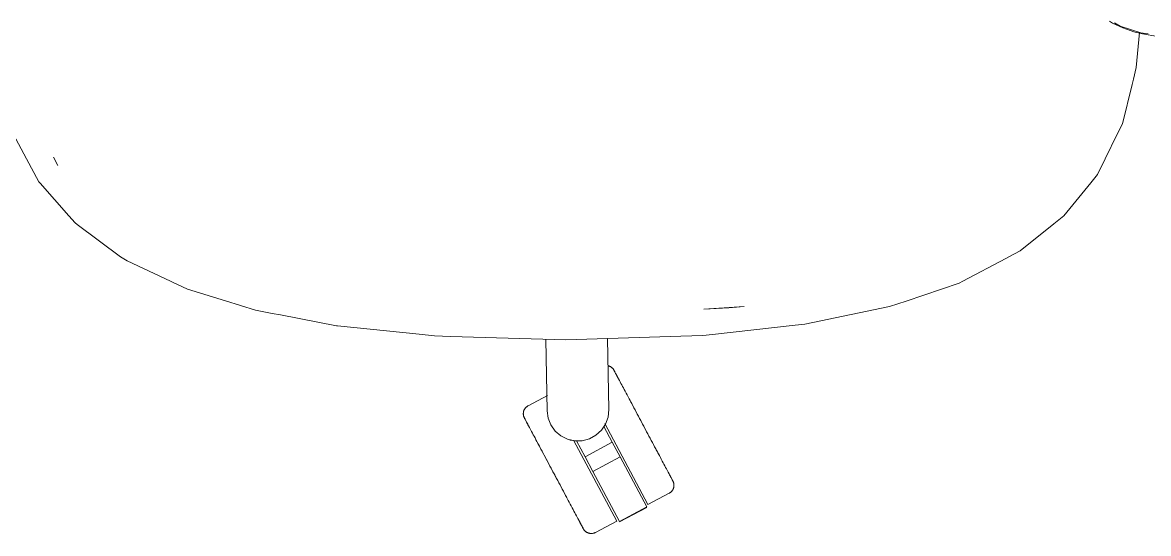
# Model space of a CAD drawing. Header units: millimetres. Extents: x 155927 to 317870, y -36033 to 97293.
# Drawn here: x 178072 to 178582, y 18265 to 18497 of the extents above; entities that cross this region are included whole.
import ezdxf

# ---------------------------------------------------------------- set-up
doc = ezdxf.new("R2010")
doc.units = ezdxf.units.MM
doc.header["$MEASUREMENT"] = 0
doc.layers.add('G-IMPT', color=8, linetype='CONTINUOUS', lineweight=9)
doc.layers.add('I-FURN', color=8, linetype='CONTINUOUS', lineweight=9)

msp = doc.modelspace()

# ---------------------------------------------------------------- linework, layer by layer
at = {"layer": 'G-IMPT'}
for p, q in [((178566.06, 18496.9), (178564.69, 18497.7)), ((178570.7, 18494.69), (178566.06, 18496.9)), ((178569.48, 18495.56), (178567.03, 18497.02)), ((178578.87, 18492.53), (178569.48, 18495.56)), ((178575.78, 18492.95), (178570.7, 18494.69)), ((178575.78, 18492.95), (178579.71, 18491.98)), ((178578.25, 18492.66), (178576.81, 18476.78)), ((178582.16, 18492.06), (178578.87, 18492.53)), ((178579.71, 18491.98), (178586.47, 18490.86)), ((178576.81, 18476.78), (178575.51, 18471.49)), ((178570.52, 18451.18), (178574.93, 18469.12)), ((178574.93, 18469.12), (178575.51, 18471.49)), ((178568.37, 18446.81), (178570.52, 18451.18)), ((178067.87, 18446.65), (178073.89, 18435.41)), ((178568.37, 18446.81), (178562.73, 18435.35)), ((178073.89, 18435.41), (178079.47, 18424.98)), ((178086.9, 18434.57), (178086.12, 18436.17)), ((178088.08, 18432.28), (178086.12, 18436.17)), ((178088.08, 18432.28), (178086.9, 18434.57)), ((178559.2, 18428.18), (178562.73, 18435.35)), ((178556.23, 18424.53), (178559.2, 18428.18)), ((178080.06, 18424.31), (178079.47, 18424.98)), ((178093.07, 18409.52), (178080.06, 18424.31)), ((178556.23, 18424.53), (178544.06, 18409.58)), ((178093.07, 18409.52), (178095.94, 18406.27)), ((178096.91, 18405.54), (178095.94, 18406.27)), ((178544.06, 18409.58), (178539.4, 18405.82)), ((178116.41, 18390.97), (178096.91, 18405.54)), ((178524.26, 18393.61), (178539.4, 18405.82)), ((178116.41, 18390.97), (178117.18, 18390.51)), ((178517.76, 18390.18), (178519.13, 18390.9)), ((178524.26, 18393.61), (178519.13, 18390.9)), ((178117.18, 18390.51), (178118.76, 18389.57)), ((178119.47, 18389.15), (178118.76, 18389.57)), ((178119.47, 18389.15), (178139.11, 18379.88)), ((178517.76, 18390.18), (178498.25, 18379.88)), ((178139.11, 18379.88), (178140.03, 18379.45)), ((178146.79, 18376.26), (178140.03, 18379.45)), ((178146.79, 18376.26), (178164.06, 18370.94)), ((178472.5, 18370.86), (178496.59, 18379.01)), ((178498.25, 18379.88), (178496.59, 18379.01)), ((178164.06, 18370.94), (178177.67, 18366.74)), ((178472.5, 18370.86), (178465.06, 18368.34)), ((178177.67, 18366.74), (178185.27, 18365.29)), ((178380.92, 18367.14), (178399.2, 18368.39)), ((178380.92, 18367.14), (178392.25, 18367.78)), ((178399.2, 18368.39), (178392.25, 18367.78)), ((178447.56, 18364.71), (178451.24, 18365.47)), ((178451.24, 18365.47), (178465.06, 18368.34)), ((178188.94, 18364.58), (178185.27, 18365.29)), ((178188.94, 18364.58), (178214.31, 18359.71)), ((178426.62, 18360.36), (178422.2, 18359.87)), ((178447.56, 18364.71), (178426.62, 18360.36)), ((178214.78, 18359.62), (178214.31, 18359.71)), ((178214.78, 18359.62), (178251.77, 18355.8)), ((178251.77, 18355.8), (178258.84, 18355.07)), ((178370.44, 18354.93), (178380.38, 18355.26)), ((178384.75, 18355.74), (178380.38, 18355.26)), ((178384.75, 18355.74), (178422.2, 18359.87)), ((178266.09, 18354.85), (178258.84, 18355.07)), ((178318.26, 18353.23), (178266.09, 18354.85)), ((178370.44, 18354.93), (178318.26, 18353.23))]:
    msp.add_line(p, q, dxfattribs=at)
at = {"layer": 'I-FURN'}
for p, q in [((178309.8, 18321.17), (178309.23, 18353.51)), ((178337.22, 18353.85), (178337.78, 18321.66)), ((178337.49, 18341.54), (178337.64, 18341.5)), ((178337.64, 18341.5), (178337.8, 18341.45)), ((178337.8, 18341.45), (178337.95, 18341.4)), ((178337.95, 18341.4), (178338.1, 18341.34)), ((178338.1, 18341.34), (178338.25, 18341.27)), ((178338.25, 18341.27), (178338.39, 18341.2)), ((178338.39, 18341.2), (178338.54, 18341.13)), ((178338.54, 18341.13), (178338.68, 18341.05)), ((178338.68, 18341.05), (178338.81, 18340.96)), ((178338.81, 18340.96), (178338.94, 18340.87)), ((178338.94, 18340.87), (178339.07, 18340.77)), ((178339.07, 18340.77), (178339.2, 18340.67)), ((178339.2, 18340.67), (178339.32, 18340.56)), ((178339.32, 18340.56), (178339.43, 18340.45)), ((178339.43, 18340.45), (178339.54, 18340.33)), ((178339.54, 18340.33), (178339.65, 18340.21)), ((178339.65, 18340.21), (178339.75, 18340.08)), ((178339.75, 18340.08), (178339.85, 18339.95)), ((178339.85, 18339.95), (178339.94, 18339.82)), ((178339.94, 18339.82), (178340.02, 18339.68)), ((178340.02, 18339.68), (178340.1, 18339.54)), ((178340.1, 18339.54), (178340.12, 18339.5)), ((178340.12, 18339.5), (178340.13, 18339.48)), ((178340.13, 18339.5), (178340.12, 18339.5)), ((178340.15, 18339.46), (178340.13, 18339.5)), ((178340.13, 18339.48), (178340.17, 18339.42)), ((178340.19, 18339.37), (178340.15, 18339.46)), ((178340.17, 18339.42), (178340.22, 18339.32)), ((178340.26, 18339.25), (178340.19, 18339.37)), ((178340.22, 18339.32), (178340.29, 18339.18)), ((178340.34, 18339.09), (178340.26, 18339.25)), ((178340.29, 18339.18), (178340.39, 18339)), ((178340.45, 18338.89), (178340.34, 18339.09)), ((178340.39, 18339), (178340.51, 18338.78)), ((178340.58, 18338.65), (178340.45, 18338.89)), ((178340.51, 18338.78), (178340.64, 18338.53)), ((178340.73, 18338.37), (178340.58, 18338.65)), ((178340.64, 18338.53), (178340.8, 18338.23)), ((178340.89, 18338.05), (178340.73, 18338.37)), ((178340.8, 18338.23), (178340.98, 18337.89)), ((178341.08, 18337.7), (178340.89, 18338.05)), ((178340.98, 18337.89), (178341.18, 18337.52)), ((178341.29, 18337.3), (178341.08, 18337.7)), ((178341.18, 18337.52), (178341.4, 18337.11)), ((178341.52, 18336.87), (178341.29, 18337.3)), ((178341.4, 18337.11), (178341.63, 18336.66)), ((178341.77, 18336.41), (178341.52, 18336.87)), ((178341.63, 18336.66), (178341.89, 18336.18)), ((178342.04, 18335.91), (178341.77, 18336.41)), ((178341.89, 18336.18), (178342.16, 18335.66)), ((178342.32, 18335.37), (178342.04, 18335.91)), ((178342.16, 18335.66), (178342.46, 18335.11)), ((178342.62, 18334.8), (178342.32, 18335.37)), ((178342.46, 18335.11), (178342.77, 18334.53)), ((178342.94, 18334.2), (178342.62, 18334.8)), ((178343.28, 18333.57), (178342.94, 18334.2)), ((178343.63, 18332.9), (178343.28, 18333.57)), ((178344, 18332.21), (178343.63, 18332.9)), ((178344.39, 18331.49), (178344, 18332.21)), ((178344.78, 18330.74), (178344.39, 18331.49)), ((178345.2, 18329.96), (178344.78, 18330.74)), ((178345.62, 18329.16), (178345.2, 18329.96)), ((178310.01, 18328.06), (178301.17, 18323.36)), ((178346.06, 18328.34), (178345.62, 18329.16)), ((178346.51, 18327.49), (178346.06, 18328.34)), ((178346.97, 18326.62), (178346.51, 18327.49)), ((178347.44, 18325.73), (178346.97, 18326.62)), ((178347.93, 18324.83), (178347.44, 18325.73)), ((178347.67, 18325.32), (178348.15, 18324.41)), ((178348.42, 18323.91), (178347.93, 18324.83)), ((178299.04, 18319.93), (178299.05, 18320.09)), ((178299.04, 18319.77), (178299.04, 18319.93)), ((178299.04, 18319.6), (178299.04, 18319.77)), ((178299.05, 18319.44), (178299.04, 18319.6)), ((178299.05, 18320.09), (178299.06, 18320.25)), ((178299.07, 18319.28), (178299.05, 18319.44)), ((178299.06, 18320.25), (178299.08, 18320.41)), ((178299.08, 18320.41), (178299.11, 18320.57)), ((178299.11, 18320.57), (178299.14, 18320.72)), ((178299.14, 18320.72), (178299.18, 18320.88)), ((178299.18, 18320.88), (178299.23, 18321.04)), ((178299.23, 18321.04), (178299.28, 18321.19)), ((178299.28, 18321.19), (178299.34, 18321.34)), ((178299.34, 18321.34), (178299.4, 18321.49)), ((178299.4, 18321.49), (178299.47, 18321.63)), ((178299.47, 18321.63), (178299.55, 18321.77)), ((178299.55, 18321.77), (178299.63, 18321.91)), ((178299.63, 18321.91), (178299.72, 18322.05)), ((178299.72, 18322.05), (178299.81, 18322.18)), ((178299.81, 18322.18), (178299.91, 18322.31)), ((178299.91, 18322.31), (178300.01, 18322.43)), ((178300.01, 18322.43), (178300.12, 18322.55)), ((178300.12, 18322.55), (178300.23, 18322.67)), ((178300.23, 18322.67), (178300.35, 18322.78)), ((178300.35, 18322.78), (178300.47, 18322.88)), ((178300.47, 18322.88), (178300.6, 18322.99)), ((178300.6, 18322.99), (178300.73, 18323.08)), ((178300.73, 18323.08), (178300.86, 18323.17)), ((178300.86, 18323.17), (178301, 18323.26)), ((178301, 18323.26), (178301.14, 18323.34)), ((178301.14, 18323.34), (178301.17, 18323.36)), ((178310.26, 18317.83), (178309.8, 18321.17)), ((178337.78, 18321.66), (178337.43, 18318.3)), ((178348.15, 18324.41), (178348.65, 18323.48)), ((178348.92, 18322.97), (178348.42, 18323.91)), ((178348.65, 18323.48), (178349.15, 18322.53)), ((178349.42, 18322.02), (178348.92, 18322.97)), ((178349.15, 18322.53), (178349.66, 18321.57)), ((178349.93, 18321.05), (178349.42, 18322.02)), ((178349.66, 18321.57), (178350.17, 18320.61)), ((178350.45, 18320.08), (178349.93, 18321.05)), ((178350.17, 18320.61), (178350.69, 18319.63)), ((178350.97, 18319.09), (178350.45, 18320.08)), ((178350.69, 18319.63), (178351.22, 18318.64)), ((178299.09, 18319.12), (178299.07, 18319.28)), ((178299.12, 18318.97), (178299.09, 18319.12)), ((178299.16, 18318.81), (178299.12, 18318.97)), ((178299.2, 18318.65), (178299.16, 18318.81)), ((178299.25, 18318.5), (178299.2, 18318.65)), ((178299.31, 18318.35), (178299.25, 18318.5)), ((178299.37, 18318.2), (178299.31, 18318.35)), ((178299.43, 18318.05), (178299.37, 18318.2)), ((178299.51, 18317.91), (178299.43, 18318.05)), ((178299.51, 18317.9), (178299.51, 18317.91)), ((178299.51, 18317.91), (178299.52, 18317.89)), ((178299.53, 18317.86), (178299.51, 18317.9)), ((178299.52, 18317.89), (178299.55, 18317.83)), ((178299.58, 18317.78), (178299.53, 18317.86)), ((178299.55, 18317.83), (178299.6, 18317.73)), ((178299.64, 18317.66), (178299.58, 18317.78)), ((178299.6, 18317.73), (178299.68, 18317.59)), ((178299.73, 18317.5), (178299.64, 18317.66)), ((178299.68, 18317.59), (178299.77, 18317.41)), ((178299.83, 18317.29), (178299.73, 18317.5)), ((178299.77, 18317.41), (178299.89, 18317.19)), ((178299.96, 18317.05), (178299.83, 18317.29)), ((178299.89, 18317.19), (178300.03, 18316.93)), ((178300.11, 18316.77), (178299.96, 18317.05)), ((178300.03, 18316.93), (178300.19, 18316.63)), ((178300.28, 18316.46), (178300.11, 18316.77)), ((178300.19, 18316.63), (178300.36, 18316.3)), ((178300.47, 18316.1), (178300.28, 18316.46)), ((178300.36, 18316.3), (178300.56, 18315.92)), ((178300.68, 18315.71), (178300.47, 18316.1)), ((178300.56, 18315.92), (178300.78, 18315.51)), ((178300.91, 18315.28), (178300.68, 18315.71)), ((178300.78, 18315.51), (178301.02, 18315.07)), ((178301.15, 18314.81), (178300.91, 18315.28)), ((178301.02, 18315.07), (178301.27, 18314.59)), ((178301.42, 18314.31), (178301.15, 18314.81)), ((178301.27, 18314.59), (178301.55, 18314.07)), ((178311.51, 18314.7), (178310.26, 18317.83)), ((178313.48, 18311.95), (178311.51, 18314.7)), ((178336.29, 18315.13), (178334.42, 18312.32)), ((178355.5, 18278.63), (178335.96, 18315.38)), ((178337.43, 18318.3), (178336.29, 18315.13)), ((178351.5, 18318.1), (178350.97, 18319.09)), ((178351.22, 18318.64), (178351.75, 18317.65)), ((178352.03, 18317.11), (178351.5, 18318.1)), ((178351.75, 18317.65), (178352.28, 18316.65)), ((178352.56, 18316.11), (178352.03, 18317.11)), ((178352.28, 18316.65), (178352.81, 18315.64)), ((178353.1, 18315.1), (178352.56, 18316.11)), ((178352.81, 18315.64), (178353.34, 18314.64)), ((178353.63, 18314.1), (178353.1, 18315.1)), ((178353.34, 18314.64), (178353.88, 18313.63)), ((178301.7, 18313.78), (178301.42, 18314.31)), ((178301.55, 18314.07), (178301.84, 18313.52)), ((178302.01, 18313.21), (178301.7, 18313.78)), ((178301.84, 18313.52), (178302.15, 18312.93)), ((178302.15, 18312.93), (178302.48, 18312.32)), ((178302.48, 18312.32), (178302.82, 18311.67)), ((178302.82, 18311.67), (178303.18, 18310.99)), ((178303.18, 18310.99), (178303.56, 18310.28)), ((178303.56, 18310.28), (178303.95, 18309.55)), ((178303.95, 18309.55), (178304.36, 18308.79)), ((178316.04, 18309.76), (178313.48, 18311.95)), ((178319.05, 18308.25), (178316.04, 18309.76)), ((178331.94, 18310.04), (178328.98, 18308.42)), ((178334.42, 18312.32), (178331.94, 18310.04)), ((178335.56, 18314), (178339.36, 18306.86)), ((178354.17, 18313.09), (178353.63, 18314.1)), ((178353.88, 18313.63), (178354.41, 18312.63)), ((178354.7, 18312.09), (178354.17, 18313.09)), ((178354.41, 18312.63), (178354.94, 18311.63)), ((178355.23, 18311.09), (178354.7, 18312.09)), ((178354.94, 18311.63), (178355.48, 18310.63)), ((178355.76, 18310.09), (178355.23, 18311.09)), ((178355.48, 18310.63), (178356, 18309.64)), ((178356.28, 18309.11), (178355.76, 18310.09)), ((178356, 18309.64), (178356.53, 18308.66)), ((178304.36, 18308.79), (178304.78, 18308)), ((178304.78, 18308), (178305.21, 18307.19)), ((178305.21, 18307.19), (178305.65, 18306.35)), ((178305.9, 18305.89), (178305.45, 18306.74)), ((178305.65, 18306.35), (178306.11, 18305.5)), ((178306.36, 18305.03), (178305.9, 18305.89)), ((178306.11, 18305.5), (178306.57, 18304.62)), ((178306.83, 18304.14), (178306.36, 18305.03)), ((178306.57, 18304.62), (178307.05, 18303.72)), ((178307.31, 18303.23), (178306.83, 18304.14)), ((178322.34, 18307.5), (178319.05, 18308.25)), ((178341.37, 18271.12), (178321.85, 18307.84)), ((178325.72, 18307.56), (178322.34, 18307.5)), ((178327, 18300.28), (178323.2, 18307.43)), ((178328.98, 18308.42), (178325.72, 18307.56)), ((178339.36, 18306.86), (178327, 18300.28)), ((178339.36, 18306.86), (178342.89, 18300.21)), ((178356.81, 18308.13), (178356.28, 18309.11)), ((178356.53, 18308.66), (178357.04, 18307.68)), ((178357.32, 18307.16), (178356.81, 18308.13)), ((178357.04, 18307.68), (178357.56, 18306.72)), ((178357.83, 18306.2), (178357.32, 18307.16)), ((178357.56, 18306.72), (178358.06, 18305.77)), ((178358.33, 18305.26), (178357.83, 18306.2)), ((178358.06, 18305.77), (178358.56, 18304.83)), ((178358.83, 18304.33), (178358.33, 18305.26)), ((178358.56, 18304.83), (178359.05, 18303.91)), ((178359.31, 18303.42), (178358.83, 18304.33)), ((178307.05, 18303.72), (178307.54, 18302.81)), ((178307.8, 18302.31), (178307.31, 18303.23)), ((178307.54, 18302.81), (178308.03, 18301.88)), ((178308.3, 18301.37), (178307.8, 18302.31)), ((178308.03, 18301.88), (178308.53, 18300.94)), ((178308.81, 18300.42), (178308.3, 18301.37)), ((178308.53, 18300.94), (178309.04, 18299.98)), ((178309.32, 18299.46), (178308.81, 18300.42)), ((178309.04, 18299.98), (178309.56, 18299.01)), ((178309.84, 18298.48), (178309.32, 18299.46)), ((178309.56, 18299.01), (178310.08, 18298.03)), ((178330.53, 18293.64), (178327, 18300.28)), ((178342.89, 18300.21), (178330.53, 18293.64)), ((178342.89, 18300.21), (178354.97, 18277.51)), ((178359.05, 18303.91), (178359.53, 18303)), ((178359.79, 18302.52), (178359.31, 18303.42)), ((178359.53, 18303), (178360, 18302.11)), ((178360.25, 18301.64), (178359.79, 18302.52)), ((178360, 18302.11), (178360.47, 18301.25)), ((178360.71, 18300.79), (178360.25, 18301.64)), ((178360.47, 18301.25), (178360.92, 18300.4)), ((178361.15, 18299.95), (178360.71, 18300.79)), ((178361.59, 18299.14), (178361.15, 18299.95)), ((178362, 18298.35), (178361.59, 18299.14)), ((178310.36, 18297.5), (178309.84, 18298.48)), ((178310.08, 18298.03), (178310.6, 18297.04)), ((178310.89, 18296.51), (178310.36, 18297.5)), ((178310.6, 18297.04), (178311.13, 18296.05)), ((178311.42, 18295.51), (178310.89, 18296.51)), ((178311.13, 18296.05), (178311.66, 18295.05)), ((178311.95, 18294.51), (178311.42, 18295.51)), ((178311.66, 18295.05), (178312.19, 18294.05)), ((178312.48, 18293.51), (178311.95, 18294.51)), ((178312.19, 18294.05), (178312.73, 18293.04)), ((178362.41, 18297.59), (178362, 18298.35)), ((178362.8, 18296.85), (178362.41, 18297.59)), ((178363.18, 18296.15), (178362.8, 18296.85)), ((178363.54, 18295.47), (178363.18, 18296.15)), ((178363.88, 18294.82), (178363.54, 18295.47)), ((178364.21, 18294.2), (178363.88, 18294.82)), ((178364.52, 18293.62), (178364.21, 18294.2)), ((178364.35, 18293.93), (178364.66, 18293.36)), ((178313.02, 18292.5), (178312.48, 18293.51)), ((178312.73, 18293.04), (178313.26, 18292.04)), ((178313.55, 18291.5), (178313.02, 18292.5)), ((178313.26, 18292.04), (178313.8, 18291.03)), ((178314.08, 18290.49), (178313.55, 18291.5)), ((178313.8, 18291.03), (178314.33, 18290.03)), ((178314.62, 18289.49), (178314.08, 18290.49)), ((178314.33, 18290.03), (178314.86, 18289.03)), ((178315.14, 18288.5), (178314.62, 18289.49)), ((178314.86, 18289.03), (178315.39, 18288.04)), ((178342.61, 18270.93), (178330.53, 18293.64)), ((178364.81, 18293.07), (178364.52, 18293.62)), ((178364.66, 18293.36), (178364.94, 18292.83)), ((178365.09, 18292.55), (178364.81, 18293.07)), ((178364.94, 18292.83), (178365.21, 18292.33)), ((178365.34, 18292.07), (178365.09, 18292.55)), ((178365.21, 18292.33), (178365.46, 18291.86)), ((178365.58, 18291.62), (178365.34, 18292.07)), ((178365.46, 18291.86), (178365.68, 18291.43)), ((178365.8, 18291.21), (178365.58, 18291.62)), ((178365.68, 18291.43), (178365.89, 18291.04)), ((178366, 18290.84), (178365.8, 18291.21)), ((178365.89, 18291.04), (178366.08, 18290.68)), ((178366.18, 18290.51), (178366, 18290.84)), ((178366.08, 18290.68), (178366.25, 18290.36)), ((178366.33, 18290.21), (178366.18, 18290.51)), ((178366.25, 18290.36), (178366.4, 18290.08)), ((178366.47, 18289.95), (178366.33, 18290.21)), ((178366.4, 18290.08), (178366.53, 18289.84)), ((178366.59, 18289.73), (178366.47, 18289.95)), ((178366.53, 18289.84), (178366.63, 18289.64)), ((178366.68, 18289.55), (178366.59, 18289.73)), ((178366.63, 18289.64), (178366.72, 18289.48)), ((178366.76, 18289.41), (178366.68, 18289.55)), ((178366.72, 18289.48), (178366.79, 18289.36)), ((178366.81, 18289.31), (178366.76, 18289.41)), ((178366.79, 18289.36), (178366.83, 18289.28)), ((178366.84, 18289.25), (178366.81, 18289.31)), ((178366.83, 18289.28), (178366.85, 18289.24)), ((178366.85, 18289.23), (178366.84, 18289.25)), ((178366.85, 18289.24), (178366.85, 18289.23)), ((178366.85, 18289.23), (178366.93, 18289.09)), ((178366.93, 18289.09), (178366.99, 18288.94)), ((178366.99, 18288.94), (178367.05, 18288.79)), ((178315.67, 18287.51), (178315.14, 18288.5)), ((178315.39, 18288.04), (178315.91, 18287.06)), ((178316.19, 18286.53), (178315.67, 18287.51)), ((178315.91, 18287.06), (178316.43, 18286.09)), ((178316.7, 18285.56), (178316.19, 18286.53)), ((178316.43, 18286.09), (178316.94, 18285.12)), ((178317.21, 18284.61), (178316.7, 18285.56)), ((178316.94, 18285.12), (178317.45, 18284.17)), ((178317.72, 18283.66), (178317.21, 18284.61)), ((178317.45, 18284.17), (178317.94, 18283.23)), ((178355.5, 18278.63), (178365.19, 18283.78)), ((178365.23, 18283.8), (178365.19, 18283.78)), ((178365.37, 18283.88), (178365.23, 18283.8)), ((178365.5, 18283.97), (178365.37, 18283.88)), ((178365.64, 18284.06), (178365.5, 18283.97)), ((178365.76, 18284.15), (178365.64, 18284.06)), ((178365.89, 18284.25), (178365.76, 18284.15)), ((178366.01, 18284.36), (178365.89, 18284.25)), ((178366.13, 18284.47), (178366.01, 18284.36)), ((178366.24, 18284.59), (178366.13, 18284.47)), ((178366.35, 18284.71), (178366.24, 18284.59)), ((178366.45, 18284.83), (178366.35, 18284.71)), ((178366.55, 18284.96), (178366.45, 18284.83)), ((178366.64, 18285.09), (178366.55, 18284.96)), ((178366.73, 18285.23), (178366.64, 18285.09)), ((178366.81, 18285.37), (178366.73, 18285.23)), ((178366.89, 18285.51), (178366.81, 18285.37)), ((178366.96, 18285.65), (178366.89, 18285.51)), ((178367.02, 18285.8), (178366.96, 18285.65)), ((178367.08, 18285.95), (178367.02, 18285.8)), ((178367.05, 18288.79), (178367.11, 18288.64)), ((178367.13, 18286.1), (178367.08, 18285.95)), ((178367.11, 18288.64), (178367.16, 18288.49)), ((178367.18, 18286.26), (178367.13, 18286.1)), ((178367.16, 18288.49), (178367.2, 18288.33)), ((178367.22, 18286.41), (178367.18, 18286.26)), ((178367.2, 18288.33), (178367.24, 18288.17)), ((178367.25, 18286.57), (178367.22, 18286.41)), ((178367.24, 18288.17), (178367.27, 18288.01)), ((178367.28, 18286.73), (178367.25, 18286.57)), ((178367.27, 18288.01), (178367.29, 18287.85)), ((178367.3, 18286.89), (178367.28, 18286.73)), ((178367.29, 18287.85), (178367.31, 18287.69)), ((178367.32, 18287.05), (178367.3, 18286.89)), ((178367.31, 18287.69), (178367.32, 18287.53)), ((178367.32, 18287.53), (178367.33, 18287.37)), ((178367.33, 18287.37), (178367.32, 18287.21)), ((178367.32, 18287.21), (178367.32, 18287.05)), ((178318.21, 18282.73), (178317.72, 18283.66)), ((178317.94, 18283.23), (178318.43, 18282.31)), ((178318.7, 18281.82), (178318.21, 18282.73)), ((178318.43, 18282.31), (178318.92, 18281.4)), ((178318.92, 18281.4), (178319.39, 18280.52)), ((178319.39, 18280.52), (178319.85, 18279.65)), ((178319.85, 18279.65), (178320.3, 18278.8)), ((178320.3, 18278.8), (178320.74, 18277.98)), ((178320.74, 18277.98), (178321.16, 18277.18)), ((178321.16, 18277.18), (178321.58, 18276.4)), ((178321.58, 18276.4), (178321.98, 18275.65)), ((178321.98, 18275.65), (178322.36, 18274.93)), ((178322.36, 18274.93), (178322.73, 18274.24)), ((178322.73, 18274.24), (178323.08, 18273.57)), ((178323.08, 18273.57), (178323.42, 18272.94)), ((178354.97, 18277.51), (178342.61, 18270.93)), ((178342.7, 18270.76), (178355.06, 18277.34)), ((178323.42, 18272.94), (178323.74, 18272.34)), ((178323.9, 18272.02), (178323.59, 18272.61)), ((178323.74, 18272.34), (178324.04, 18271.77)), ((178324.2, 18271.47), (178323.9, 18272.02)), ((178324.04, 18271.77), (178324.33, 18271.23)), ((178324.47, 18270.96), (178324.2, 18271.47)), ((178324.33, 18271.23), (178324.59, 18270.73)), ((178324.73, 18270.47), (178324.47, 18270.96)), ((178324.59, 18270.73), (178324.84, 18270.26)), ((178324.97, 18270.03), (178324.73, 18270.47)), ((178324.84, 18270.26), (178325.07, 18269.84)), ((178325.18, 18269.62), (178324.97, 18270.03)), ((178325.07, 18269.84), (178325.28, 18269.44)), ((178325.38, 18269.25), (178325.18, 18269.62)), ((178325.28, 18269.44), (178325.47, 18269.09)), ((178325.56, 18268.91), (178325.38, 18269.25)), ((178325.47, 18269.09), (178325.64, 18268.77)), ((178325.72, 18268.61), (178325.56, 18268.91)), ((178325.64, 18268.77), (178325.78, 18268.49)), ((178325.86, 18268.35), (178325.72, 18268.61)), ((178325.78, 18268.49), (178325.91, 18268.25)), ((178331.69, 18265.97), (178341.37, 18271.12)), ((178325.97, 18268.14), (178325.86, 18268.35)), ((178325.91, 18268.25), (178326.02, 18268.05)), ((178326.07, 18267.96), (178325.97, 18268.14)), ((178326.02, 18268.05), (178326.1, 18267.89)), ((178326.14, 18267.81), (178326.07, 18267.96)), ((178326.1, 18267.89), (178326.17, 18267.76)), ((178326.2, 18267.71), (178326.14, 18267.81)), ((178326.17, 18267.76), (178326.21, 18267.68)), ((178326.23, 18267.65), (178326.2, 18267.71)), ((178326.21, 18267.68), (178326.24, 18267.64)), ((178326.24, 18267.63), (178326.23, 18267.65)), ((178326.24, 18267.64), (178326.24, 18267.63)), ((178326.26, 18267.6), (178326.24, 18267.63)), ((178326.34, 18267.46), (178326.26, 18267.6)), ((178326.42, 18267.32), (178326.34, 18267.46)), ((178326.52, 18267.19), (178326.42, 18267.32)), ((178326.61, 18267.06), (178326.52, 18267.19)), ((178326.71, 18266.93), (178326.61, 18267.06)), ((178326.82, 18266.81), (178326.71, 18266.93)), ((178326.93, 18266.69), (178326.82, 18266.81)), ((178327.05, 18266.58), (178326.93, 18266.69)), ((178327.17, 18266.47), (178327.05, 18266.58)), ((178327.29, 18266.37), (178327.17, 18266.47)), ((178327.42, 18266.27), (178327.29, 18266.37)), ((178327.55, 18266.18), (178327.42, 18266.27)), ((178327.69, 18266.09), (178327.55, 18266.18)), ((178327.82, 18266.01), (178327.69, 18266.09)), ((178327.97, 18265.94), (178327.82, 18266.01)), ((178328.11, 18265.87), (178327.97, 18265.94)), ((178328.26, 18265.8), (178328.11, 18265.87)), ((178328.41, 18265.74), (178328.26, 18265.8)), ((178328.56, 18265.69), (178328.41, 18265.74)), ((178328.72, 18265.64), (178328.56, 18265.69)), ((178328.87, 18265.6), (178328.72, 18265.64)), ((178329.03, 18265.57), (178328.87, 18265.6)), ((178329.19, 18265.54), (178329.03, 18265.57)), ((178329.35, 18265.52), (178329.19, 18265.54)), ((178329.51, 18265.51), (178329.35, 18265.52)), ((178329.67, 18265.5), (178329.51, 18265.51)), ((178329.83, 18265.5), (178329.67, 18265.5)), ((178329.99, 18265.5), (178329.83, 18265.5)), ((178330.15, 18265.51), (178329.99, 18265.5)), ((178330.31, 18265.53), (178330.15, 18265.51)), ((178330.47, 18265.55), (178330.31, 18265.53)), ((178330.63, 18265.58), (178330.47, 18265.55)), ((178330.79, 18265.62), (178330.63, 18265.58)), ((178330.94, 18265.66), (178330.79, 18265.62)), ((178331.1, 18265.71), (178330.94, 18265.66)), ((178331.25, 18265.77), (178331.1, 18265.71)), ((178331.4, 18265.83), (178331.25, 18265.77)), ((178331.55, 18265.89), (178331.4, 18265.83)), ((178331.69, 18265.97), (178331.55, 18265.89))]:
    msp.add_line(p, q, dxfattribs=at)
msp.add_arc((178323.79, 18321.23), 13.81, 252.664, 257.6527, dxfattribs=at)
msp.add_open_spline([(178321.43, 18307.62), (178321, 18307.69), (178320.57, 18307.79), (178320.15, 18307.91)], degree=3, dxfattribs=at)

doc.saveas('drawing.dxf')
